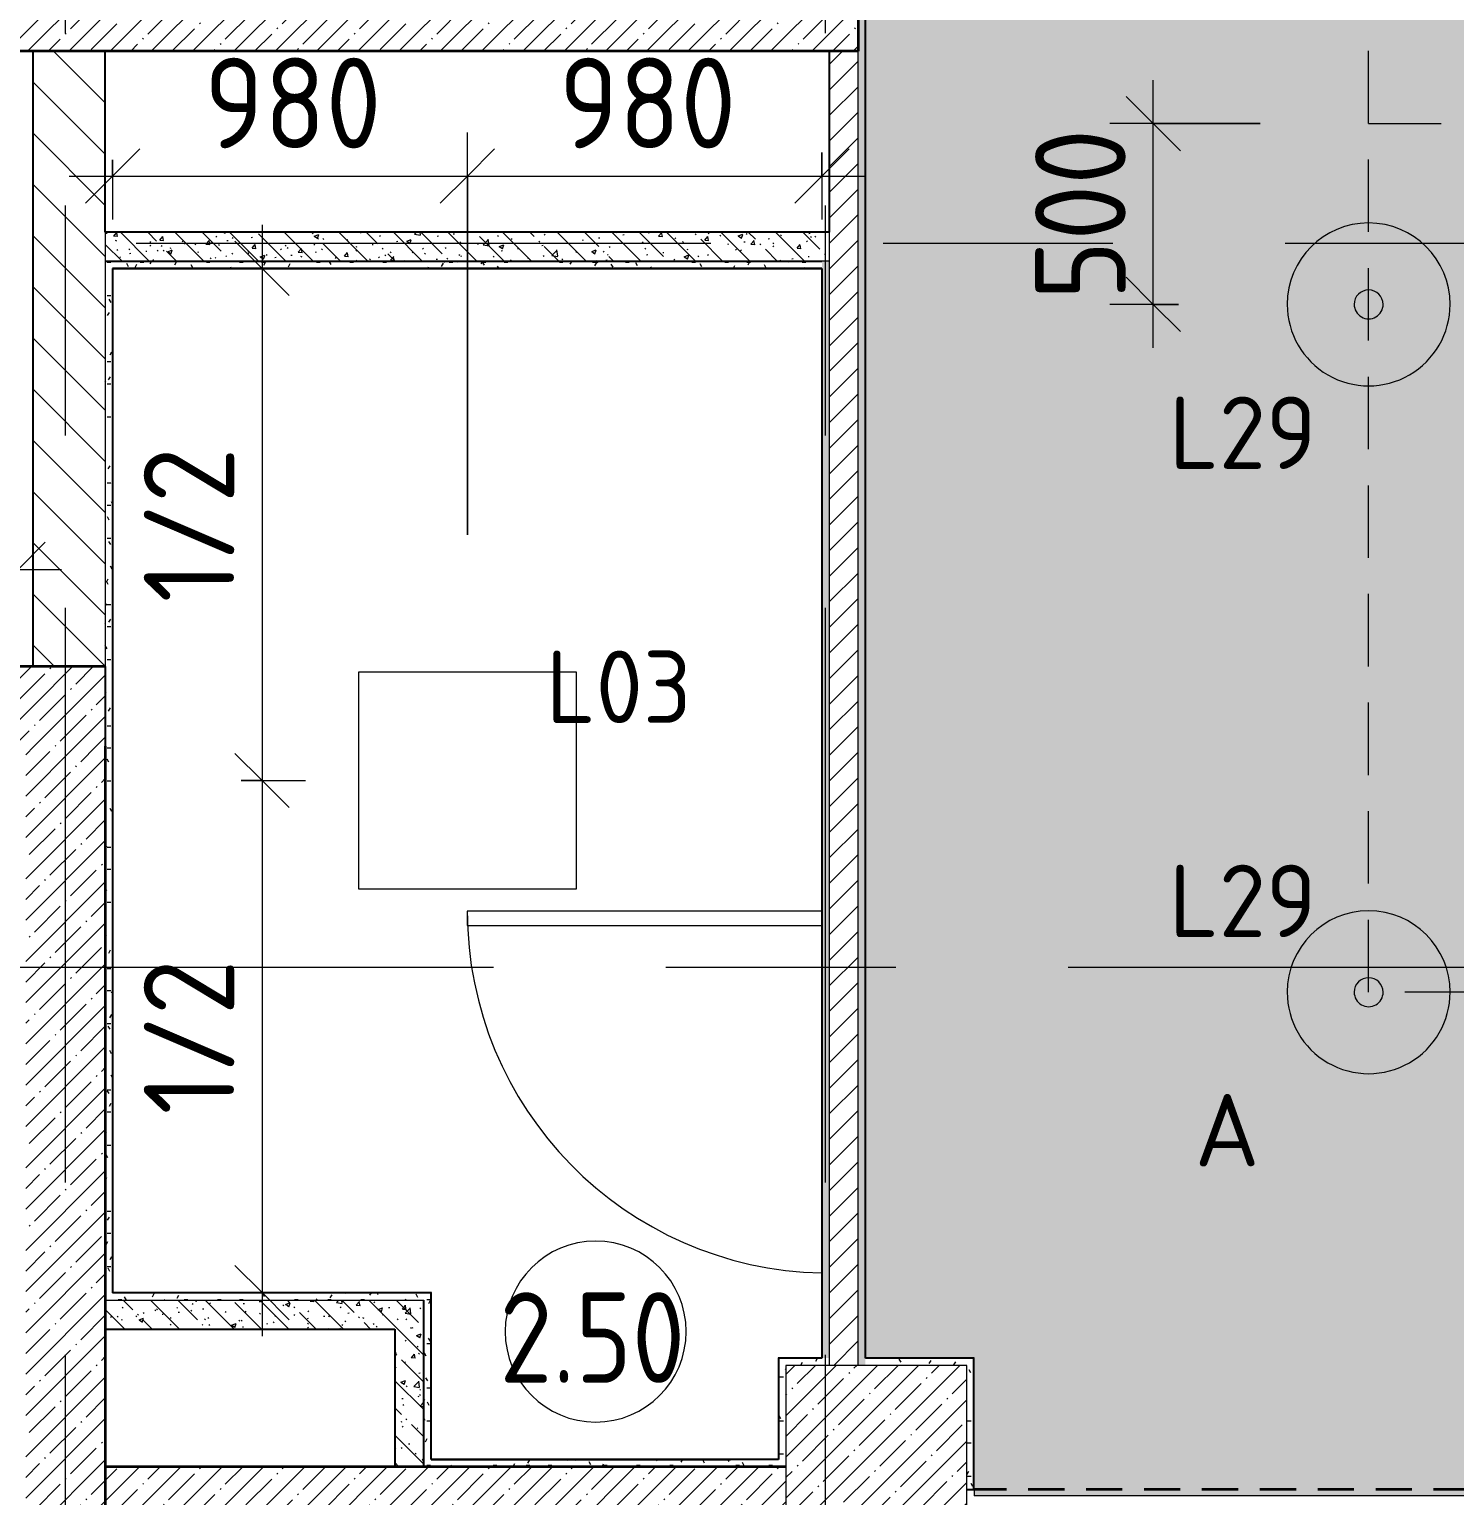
# Model space of a CAD drawing. Header units: millimetres. Extents: x 81094 to 272713, y -8553 to 29000.
# Drawn here: x 98510 to 102448, y 13540 to 17591 of the extents above; entities that cross this region are included whole.
import ezdxf

# ---------------------------------------------------------------- set-up
doc = ezdxf.new("R2010")
doc.units = ezdxf.units.MM
for name, pattern in [('200_ШТРИХ_ш1п0_6_', [160, 100, -60]), ('ADSK_Штрих_ш2 п1', [300, 200, -100]), ('Осевая', [3175, 635, -476.25, 1587.5, -476.25])]:
    doc.linetypes.add(name, pattern=pattern)
for name, color, linetype, lineweight in [('A-ANNO-DIMS', 7, 'Continuous', 9), ('A-ANNO-DIMS-100', 7, 'Continuous', 9), ('A-AREA-1', 7, '200_ШТРИХ_ш1п0_6_', 35), ('A-AREA-IDEN', 7, 'Continuous', 9), ('A-DETL-1', 7, 'ADSK_Штрих_ш2 п1', 9), ('A-DOOR', 7, 'Continuous', 9), ('A-DOOR-1', 7, 'Continuous', 13), ('A-WALL', 7, 'Continuous', 9), ('E-LITE-EQPM-IDEN', 7, 'Continuous', 9), ('I-WALL', 7, 'Continuous', 9), ('S-COLS', 7, 'Continuous', 9), ('Оси-2', 7, 'Осевая', 9)]:
    doc.layers.add(name, color=color, linetype=linetype, lineweight=lineweight)
for name, color, linetype, lineweight, true_color in [('A-ANNO-NOTE', 1, 'Continuous', 9, 0xff0000), ('A-CLNG-1', 7, 'Continuous', 9, 0xc0c0c0), ('A-WALL-1', 7, 'Continuous', 35, 0x3c3c3c), ('A-WALL-3', 7, 'Continuous', 25, 0x3c3c3c), ('A-WALL-FNSH-2', 7, 'Continuous', 13, 0x3c3c3c), ('E-LITE-EQPM-1', 1, 'Continuous', 9, 0xff0000), ('G-ANNO-TEXT-1', 1, 'Continuous', 9, 0xff0000)]:
    doc.layers.add(name, color=color, linetype=linetype, lineweight=lineweight, true_color=true_color)
doc.layers.add('A-CLNG-PATT-1', color=7, linetype='Continuous', lineweight=9, transparency=1)
doc.styles.add('GOST Common', font='GOST_Common.ttf', dxfattribs={"height": 200})
doc.styles.add('GOST Common_1', font='GOST_Common.ttf', dxfattribs={"width": 0.9, "height": 250})
doc.styles.add('ISOCPEUR', font='isocpeur.ttf', dxfattribs={"width": 0.9, "height": 250})
doc.styles.add('ISOCPEUR_2', font='isocpeur.ttf', dxfattribs={"height": 200})
doc.dimstyles.new('ISO-2_5_0_9К_БОЛЬШОЙ', dxfattribs={"dimscale": 304.8, "dimtxt": 248.995294, "dimasz": 0.492126, "dimexe": 0.393701, "dimexo": 0.984252, "dimgap": 0, "dimtad": 1, "dimdec": 0, "dimrnd": 10, "dimzin": 0, "dimdsep": 46, "dimtxsty": 'ISOCPEUR', "dimblk1": 'OBLIQUE', "dimblk2": 'OBLIQUE', "dimsah": 1, "dimcen": 0.09, "dimdle": 0.393701, "dimazin": 0, "dimtfac": 1, "dimtdec": 4, "dimtix": 1, "dimtmove": 0, "dimatfit": 3, "dimfxl": 1, "dimtvp": 1, "dimtolj": 1, "dimtzin": 0, "dimarcsym": 2})
pattern_1 = [(45, (0, 0), (-57.024626, 57.024626), []), (45, (57.025, 0), (-57.024626, 57.024626), [100.806, -20.161, 3.353, -16.808])]
pattern_2 = [(135, (0, 0), (-75.43415, -75.43415), [106.68, -17.78, 3.556, -17.78]), (135, (0, 75.39), (-75.43415, -75.43415), []), (50, (0, 0), (127.52922, -11.15758), [13.335, -146.685]), (355, (0, 0), (-24.66966, 133.74002), [10.668, -117.348]), (100.451, (10.63, -0.93), (102.85973, 122.58178), [11.333, -124.663]), (46.184, (0, 35.56), (189.75516, -29.43036), [20.002, -220.027]), (96.636, (15.81, 33.1), (166.1822, 173.1996), [17, -186.995]), (351.184, (0, 35.56), (166.18393, 173.19757), [16.002, -176.022]), (21, (17.78, 26.67), (106.13027, -71.58603), [13.335, -146.685]), (326, (17.78, 26.67), (43.26188, 128.93175), [10.668, -117.348]), (71.451, (26.62, 20.7), (149.39198, 57.34505), [11.333, -124.663]), (37.5, (0, 0), (2.162228, 59.188357), [3.353, -112.573, 3.353, -115.773, -117.792]), (37.5, (0, 0), (2.162228, 59.188357), [-235.052, 3.353, -114.44]), (7.5, (0, 0), (46.773857, 70.126152), [3.353, -64.567, 3.353, -109.906, -44.894]), (7.5, (0, 0), (46.773857, 70.126152), [-181.178, 3.353, -41.542]), (327.5, (-39.65, 0), (94.913671, -4.010093), [3.353, -41.097, 3.353, -135.331, -184.023]), (327.5, (-39.65, 0), (94.913671, -4.010093), [-183.134, 3.353, -180.67]), (317.5, (-57.43, 0), (103.69057, 17.79882), [3.353, -54.432, 3.353, -88.748, -130.683]), (317.5, (-57.43, 0), (103.69057, 17.79882), [-149.885, 3.353, -127.33])]
pattern_3 = [(0, (0, 0), (121.92, 30.48), [10.058, -81.382, 10.058, -81.382, -487.68]), (0, (0, 0), (121.92, 30.48), [-182.88, 10.058, -172.822, 10.058, -81.382, -213.36]), (0, (0, 0), (121.92, 30.48), [-457.2, 10.058, -50.902, 10.058, -142.342]), (120, (45.72, 15.24), (-87.356454, 90.345817), [10.058, -81.382, 10.058, -81.382, -487.68]), (120, (45.72, 15.24), (-87.356454, 90.345817), [-182.88, 10.058, -172.822, 10.058, -81.382, -213.36]), (120, (45.72, 15.24), (-87.356454, 90.345817), [-457.2, 10.058, -50.902, 10.058, -142.342]), (240, (60.96, 76.2), (-34.563546, -120.825817), [10.058, -81.382, 10.058, -81.382, -487.68]), (240, (60.96, 76.2), (-34.563546, -120.825817), [-182.88, 10.058, -172.822, 10.058, -81.382, -213.36]), (240, (60.96, 76.2), (-34.563546, -120.825817), [-457.2, 10.058, -50.902, 10.058, -142.342])]

# ---------------------------------------------------------------- blocks, each defined once
blk = doc.blocks.new('110_Дверь_СКБ_1Ст_Внутренняя1 - Д-3б_п_ 1100x2100h_много всего 2-32816779-План расстановки осветительного оборудования 2 этажа в осях 23-33')
at = {"layer": 'A-DOOR'}
blk.add_arc((512.5, 40), 1000, 90, 178.8508, dxfattribs=at)
at = {"layer": 'A-DOOR-1'}
for p, q in [((512.5, 1040), (472.5, 1040)), ((472.5, 1040), (472.5, 60)), ((512.5, 60), (512.5, 1040))]:
    blk.add_line(p, q, dxfattribs=at)
blk = doc.blocks.new('BSC_Колонна _Прямоугольная - 500х500-17857564-План расстановки осветительного оборудования 2 этажа в осях 23-33')
at = {"layer": 'S-COLS'}
h = blk.add_hatch(dxfattribs=at)
h.set_pattern_fill('FP_16', color=256, style=0, pattern_type=2)
h.set_pattern_definition([(45, (-100850, -13650), (-57.024626, 57.024626), []), (45, (-100792.975, -13650), (-57.024626, 57.024626), [100.806, -20.161, 3.353, -16.808])])
h.paths.add_polyline_path([(-250, -250), (250, -250), (250, 250), (-250, 250), (-250, -212.3)])
for p, q in [((250, 250), (-250, 250)), ((-250, 250), (-250, -250)), ((250, -250), (250, 250)), ((-250, -250), (250, -250))]:
    blk.add_line(p, q, dxfattribs=at)
blk = doc.blocks.new('Освещение амфитеатр - 450мм-V41-План расстановки осветительного оборудования 2 этажа в осях 23-33')
at = {"layer": 'E-LITE-EQPM-1'}
for radius, start, end in [(225, 360, 180), (225, 180, 360), (40, 360, 180), (40, 180, 360)]:
    blk.add_arc((0, 0), radius, start, end, dxfattribs=at)
blk = doc.blocks.new('DIMBLOCK62-План расстановки осветительного оборудования 2 этажа в осях 23-33')
at = {"layer": 'A-ANNO-DIMS-100'}
for p, q in [((96650, 15230.4), (96650, 16218.6)), ((98479, 15946.1), (98479, 16218.6)), ((96650, 16098.6), (98599, 16098.6)), ((96650, 16098.6), (96650, 15230.4)), ((98479, 16098.6), (98479, 15946.1))]:
    blk.add_line(p, q, dxfattribs=at)
at = {"layer": 'A-ANNO-DIMS-100', "lineweight": 20}
for p, q in [((96650, 16098.6), (96725, 16173.6)), ((98479, 16098.6), (98554, 16173.6)), ((96650, 16098.6), (96575, 16023.6)), ((98479, 16098.6), (98404, 16023.6))]:
    blk.add_line(p, q, dxfattribs=at)
at = {"layer": 'A-ANNO-DIMS-100', "color": 0, "insert": (97349, 16425.2), "char_height": 250, "width": 517.144, "attachment_point": 1, "line_spacing_factor": 1.149209, "style": 'ISOCPEUR'}
blk.add_mtext('1/2', dxfattribs=at)
blk = doc.blocks.new('_Oblique')
at = {"color": 0, "linetype": 'ByBlock', "lineweight": -2}
blk.add_line((-0.5, -0.5), (0.5, 0.5), dxfattribs=at)
blk = doc.blocks.new('Марка_Помещения - Номер-25198446-План расстановки осветительного оборудования 2 этажа в осях 23-33')
at = {"layer": 'A-AREA-IDEN'}
for start, end in [(360, 180), (180, 360)]:
    blk.add_arc((0, 0), 2.5, start, end, dxfattribs=at)
blk = doc.blocks.new('DIMBLOCK137-План расстановки осветительного оборудования 2 этажа в осях 23-33')
at = {"layer": 'A-ANNO-DIMS-100'}
for p, q in [((99720.5, 16193.8), (99720.5, 17305.3)), ((98740, 17230), (98740, 17065.3)), ((98740, 17185.3), (98740, 17230)), ((98620, 17185.3), (99720.5, 17185.3)), ((99720.5, 17185.3), (99720.5, 16193.8))]:
    blk.add_line(p, q, dxfattribs=at)
at = {"layer": 'A-ANNO-DIMS-100', "lineweight": 20}
for p, q in [((98740, 17185.3), (98815, 17260.3)), ((99720.5, 17185.3), (99795.5, 17260.3)), ((98740, 17185.3), (98665, 17110.3)), ((99720.5, 17185.3), (99645.5, 17110.3))]:
    blk.add_line(p, q, dxfattribs=at)
at = {"layer": 'A-ANNO-DIMS-100', "color": 0, "insert": (98993.2, 17511.9), "char_height": 250, "width": 568.858, "attachment_point": 1, "line_spacing_factor": 1.149209, "style": 'ISOCPEUR'}
blk.add_mtext('980', dxfattribs=at)
blk = doc.blocks.new('DIMBLOCK138-План расстановки осветительного оборудования 2 этажа в осях 23-33')
at = {"layer": 'A-ANNO-DIMS-100'}
for p, q in [((99720.5, 16193.8), (99720.5, 17305.3)), ((100700, 17250), (100700, 17065.3)), ((100700, 17185.3), (100700, 17250)), ((99720.5, 17185.3), (100820, 17185.3)), ((99720.5, 17185.3), (99720.5, 16193.8))]:
    blk.add_line(p, q, dxfattribs=at)
at = {"layer": 'A-ANNO-DIMS-100', "lineweight": 20}
for p, q in [((99720.5, 17185.3), (99795.5, 17260.3)), ((100700, 17185.3), (100775, 17260.3)), ((99720.5, 17185.3), (99645.5, 17110.3)), ((100700, 17185.3), (100625, 17110.3))]:
    blk.add_line(p, q, dxfattribs=at)
at = {"layer": 'A-ANNO-DIMS-100', "color": 0, "insert": (99973.2, 17511.9), "char_height": 250, "width": 568.858, "attachment_point": 1, "line_spacing_factor": 1.149209, "style": 'ISOCPEUR'}
blk.add_mtext('980', dxfattribs=at)
blk = doc.blocks.new('DIMBLOCK139-План расстановки осветительного оборудования 2 этажа в осях 23-33')
at = {"layer": 'A-ANNO-DIMS-100'}
for p, q in [((99152.9, 17050), (99152.9, 15515.5)), ((98958.9, 16930), (99272.9, 16930)), ((99152.9, 16930), (98958.9, 16930)), ((99095.1, 15515.5), (99272.9, 15515.5)), ((99152.9, 15515.5), (99095.1, 15515.5))]:
    blk.add_line(p, q, dxfattribs=at)
at = {"layer": 'A-ANNO-DIMS-100', "lineweight": 20}
for p, q in [((99152.9, 16930), (99077.9, 17005)), ((99152.9, 16930), (99227.9, 16855)), ((99152.9, 15515.5), (99077.9, 15590.5)), ((99152.9, 15515.5), (99227.9, 15440.5))]:
    blk.add_line(p, q, dxfattribs=at)
at = {"layer": 'A-ANNO-DIMS-100', "color": 0, "insert": (98826.3, 16007.3), "char_height": 250, "width": 517.144, "attachment_point": 1, "rotation": 90, "line_spacing_factor": 1.149209, "style": 'ISOCPEUR'}
blk.add_mtext('1/2', dxfattribs=at)
blk = doc.blocks.new('DIMBLOCK140-План расстановки осветительного оборудования 2 этажа в осях 23-33')
at = {"layer": 'A-ANNO-DIMS-100', "lineweight": 20}
for p, q in [((99152.9, 15515.5), (99077.9, 15590.5)), ((99152.9, 15515.5), (99227.9, 15440.5)), ((99152.9, 14101), (99077.9, 14176)), ((99152.9, 14101), (99227.9, 14026))]:
    blk.add_line(p, q, dxfattribs=at)
at = {"layer": 'A-ANNO-DIMS-100'}
for p, q in [((99095.1, 15515.5), (99272.9, 15515.5)), ((99152.9, 15515.5), (99095.1, 15515.5)), ((99152.9, 15515.5), (99152.9, 13981)), ((99329.5, 14101), (99032.9, 14101)), ((99152.9, 14101), (99329.5, 14101))]:
    blk.add_line(p, q, dxfattribs=at)
at = {"layer": 'A-ANNO-DIMS-100', "color": 0, "insert": (98826.3, 14592.8), "char_height": 250, "width": 517.144, "attachment_point": 1, "rotation": 90, "line_spacing_factor": 1.149209, "style": 'ISOCPEUR'}
blk.add_mtext('1/2', dxfattribs=at)
blk = doc.blocks.new('DIMBLOCK174-План расстановки осветительного оборудования 2 этажа в осях 23-33')
at = {"layer": 'A-ANNO-DIMS-100'}
for p, q in [((101615.6, 16710.7), (101615.6, 17450)), ((101910.6, 17330), (101495.6, 17330)), ((101615.6, 17330), (101910.6, 17330)), ((101685.6, 16830.7), (101495.6, 16830.7)), ((101615.6, 16830.7), (101685.6, 16830.7))]:
    blk.add_line(p, q, dxfattribs=at)
at = {"layer": 'A-ANNO-DIMS-100', "lineweight": 20}
for p, q in [((101615.6, 17330), (101540.6, 17405)), ((101615.6, 17330), (101690.6, 17255)), ((101615.6, 16830.7), (101540.6, 16905.7)), ((101615.6, 16830.7), (101690.6, 16755.7))]:
    blk.add_line(p, q, dxfattribs=at)
at = {"layer": 'A-ANNO-DIMS-100', "color": 0, "insert": (101289, 16843.3), "char_height": 250, "width": 568.858, "attachment_point": 1, "rotation": 90, "line_spacing_factor": 1.149209, "style": 'ISOCPEUR'}
blk.add_mtext('500', dxfattribs=at)

msp = doc.modelspace()

# ---------------------------------------------------------------- hatches: boundary and pattern name
at = {"layer": 'A-CLNG-PATT-1'}
h = msp.add_hatch(color=256, dxfattribs=at)
h.paths.add_polyline_path([(105510, 13540), (105550, 13540), (105549, 13557), (105530, 13557), (105530, 13980), (105550, 13980), (105549, 14000), (105530, 14000), (105530, 14011), (105550, 14011), (105550, 21129), (101171, 21129), (101171, 20749), (100820, 20749), (100820, 13920), (101121, 13920), (101121, 13540), (105500, 13540)])
h.paths.add_polyline_path([(109833, 13631), (109839, 13631), (109839, 14011), (110550, 14011), (110550, 20308), (110330, 20308), (110329, 21129), (108491, 21129), (108490, 20749), (108130, 20749), (108130, 21129), (106070, 21129), (106070, 20749), (106060, 20749), (106060, 14011), (109551, 14011), (109551, 13631), (109557.1, 13631)])
h.paths.add_polyline_path([(109540, 14040), (109528.3, 14040), (109528.3, 16201.9), (109553.7, 16201.9), (109553.7, 14040), (109545, 14040)])
h.paths.add_polyline_path([(109553.7, 16240), (109528.3, 16240), (109528.3, 18401.9), (109553.7, 18401.9), (109553.7, 16567.7)])
h.paths.add_polyline_path([(109553.7, 18440), (109528.3, 18440), (109528.3, 20601.9), (109553.7, 20601.9), (109553.7, 20329)])
at = {"layer": 'I-WALL'}
h = msp.add_hatch(dxfattribs=at)
h.set_pattern_fill('FP_19', color=256, style=0, pattern_type=2)
h.set_pattern_definition(pattern_3)
h.paths.add_polyline_path([(100800, 13900), (100820, 13900), (100820, 20755), (100800, 20755), (100800, 14481)])
h = msp.add_hatch(dxfattribs=at)
h.set_pattern_fill('FP_2', color=256, style=0, pattern_type=2)
h.set_pattern_definition(pattern_1)
h.paths.add_polyline_path([(100720, 17530), (100800, 17530), (100800, 17750), (94580, 17750), (94580, 17530), (100091.7, 17530)])
h = msp.add_hatch(dxfattribs=at)
h.set_pattern_fill('FP_3', color=256, style=0, pattern_type=2)
h.set_pattern_definition([(135, (0, 0), (-70.71068, -70.71068), [])])
h.paths.add_polyline_path([(98720, 15830), (98720, 17530), (98520, 17530), (98520, 15830)])
h = msp.add_hatch(dxfattribs=at)
h.set_pattern_fill('FP_4', color=256, style=0, pattern_type=2)
h.set_pattern_definition([(45, (0, 0), (-35.35534, 35.35534), [])])
h.paths.add_polyline_path([(100720, 13900), (100800, 13900), (100800, 17530), (100720, 17530), (100720, 13920)])
h = msp.add_hatch(dxfattribs=at)
h.set_pattern_fill('FP_8', color=256, style=0, pattern_type=2)
h.set_pattern_definition(pattern_2)
h.paths.add_polyline_path([(100700, 16950), (100720, 16950), (100720, 17030), (98720, 17030), (98720, 16950), (100091.7, 16950)])
h = msp.add_hatch(dxfattribs=at)
h.set_pattern_fill('FP_19', color=256, style=0, pattern_type=2)
h.set_pattern_definition(pattern_3)
h.paths.add_polyline_path([(100699, 16930), (100700, 16930), (100700, 16950), (98720, 16950), (98720, 16930), (100091.7, 16930)])
h = msp.add_hatch(dxfattribs=at)
h.set_pattern_fill('FP_19', color=256, style=0, pattern_type=2)
h.set_pattern_definition(pattern_3)
h.paths.add_polyline_path([(100700, 13920), (100720, 13920), (100720, 16950), (100700, 16950), (100700, 14481)])
h = msp.add_hatch(dxfattribs=at)
h.set_pattern_fill('FP_19', color=256, style=0, pattern_type=2)
h.set_pattern_definition(pattern_3)
h.paths.add_polyline_path([(98740, 14080), (98740, 16930), (98720, 16930), (98720, 14080)])
h = msp.add_hatch(dxfattribs=at)
h.set_pattern_fill('FP_2', color=256, style=0, pattern_type=2)
h.set_pattern_definition(pattern_1)
h.paths.add_polyline_path([(98500, 15610), (98720, 15610), (98720, 15830), (94800, 15830), (94800, 15610), (97505.8, 15610)])
h = msp.add_hatch(dxfattribs=at)
h.set_pattern_fill('FP_2', color=256, style=0, pattern_type=2)
h.set_pattern_definition(pattern_1)
h.paths.add_polyline_path([(98720, 13400), (98720, 15610), (98500, 15610), (98500, 13400)])
h = msp.add_hatch(dxfattribs=at)
h.set_pattern_fill('FP_19', color=256, style=0, pattern_type=2)
h.set_pattern_definition(pattern_3)
h.paths.add_polyline_path([(99600, 14080), (99620, 14080), (99620, 14100), (98740, 14100), (98740, 14080), (98798.7, 14080)])
h = msp.add_hatch(dxfattribs=at)
h.set_pattern_fill('FP_8', color=256, style=0, pattern_type=2)
h.set_pattern_definition(pattern_2)
h.paths.add_polyline_path([(99520, 14000), (99600, 14000), (99600, 14080), (98720, 14080), (98720, 14000), (98798.7, 14000)])
h = msp.add_hatch(dxfattribs=at)
h.set_pattern_fill('FP_19', color=256, style=0, pattern_type=2)
h.set_pattern_definition(pattern_3)
h.paths.add_polyline_path([(99620, 13620), (99620, 14080), (99600, 14080), (99600, 13620)])
h = msp.add_hatch(dxfattribs=at)
h.set_pattern_fill('FP_8', color=256, style=0, pattern_type=2)
h.set_pattern_definition(pattern_2)
h.paths.add_polyline_path([(99600, 13620), (99600, 14000), (99520, 14000), (99520, 13620)])
h = msp.add_hatch(dxfattribs=at)
h.set_pattern_fill('FP_19', color=256, style=0, pattern_type=2)
h.set_pattern_definition(pattern_3)
h.paths.add_polyline_path([(100580, 13620), (100600, 13620), (100600, 13920), (100580, 13920), (100580, 13640)])
h = msp.add_hatch(dxfattribs=at)
h.set_pattern_fill('FP_19', color=256, style=0, pattern_type=2)
h.set_pattern_definition(pattern_3)
h.paths.add_polyline_path([(100600, 13900), (100720, 13900), (100720, 13920), (100600, 13920)])
h = msp.add_hatch(dxfattribs=at)
h.set_pattern_fill('FP_19', color=256, style=0, pattern_type=2)
h.set_pattern_definition(pattern_3)
h.paths.add_polyline_path([(101100, 13900), (101120, 13900), (101120, 13920), (100820, 13920), (100820, 13900)])
h = msp.add_hatch(dxfattribs=at)
h.set_pattern_fill('FP_19', color=256, style=0, pattern_type=2)
h.set_pattern_definition(pattern_3)
h.paths.add_polyline_path([(101120, 13557), (101120, 13900), (101100, 13900), (101100, 13557)])
h = msp.add_hatch(dxfattribs=at)
h.set_pattern_fill('FP_2', color=256, style=0, pattern_type=2)
h.set_pattern_definition(pattern_1)
h.paths.add_polyline_path([(100091.7, 13400), (100600, 13400), (100600, 13620), (98720, 13620), (98720, 13400), (98798.7, 13400)])
h = msp.add_hatch(dxfattribs=at)
h.set_pattern_fill('FP_19', color=256, style=0, pattern_type=2)
h.set_pattern_definition(pattern_3)
h.paths.add_polyline_path([(100447.5, 13620), (100580, 13620), (100580, 13640), (99620, 13640), (99620, 13620), (100091.7, 13620)])

# ---------------------------------------------------------------- linework, layer by layer
at = {"layer": 'A-ANNO-NOTE'}
for p, q in [((99420.5, 15215.5), (99420.5, 15815.5)), ((99420.5, 15815.5), (100020.5, 15815.5)), ((100020.5, 15815.5), (100020.5, 15215.5)), ((100020.5, 15215.5), (99420.5, 15215.5))]:
    msp.add_line(p, q, dxfattribs=at)
at = {"layer": 'A-AREA-1'}
msp.add_line((105530, 13557), (101121, 13557), dxfattribs=at)
at = {"layer": 'A-CLNG-1'}
for p, q in [((101121, 13557), (101121, 13540)), ((101150, 13540), (101121, 13540)), ((105550, 13540), (101150, 13540))]:
    msp.add_line(p, q, dxfattribs=at)
at = {"layer": 'A-DETL-1'}
for p, q in [((102210.6, 14930.7), (102210.6, 19730.7)), ((102210.6, 17330), (107010.6, 17330)), ((107010.6, 14930.7), (102210.6, 14930.7))]:
    msp.add_line(p, q, dxfattribs=at)
at = {"layer": 'A-WALL'}
for p, q in [((100800, 13900), (100800, 17530)), ((98720, 17030), (98720, 15830)), ((100720, 17030), (100720, 13900)), ((100720, 16950), (100700, 16950)), ((98720, 14080), (99600, 14080))]:
    msp.add_line(p, q, dxfattribs=at)
at = {"layer": 'A-WALL-1'}
for p, q in [((100800, 20755), (100800, 17530)), ((100800, 17530), (97720, 17530)), ((98720, 15830), (97720, 15830)), ((98720, 15610), (98720, 13400)), ((100600, 13620), (98720, 13620))]:
    msp.add_line(p, q, dxfattribs=at)
at = {"layer": 'A-WALL-3'}
for p, q in [((100820, 13920), (100820, 20775)), ((98520, 17530), (98520, 15830)), ((98720, 17030), (98720, 17530)), ((100720, 17530), (100720, 17030)), ((100720, 17030), (98720, 17030)), ((98720, 16950), (100700, 16950)), ((100700, 16930), (98740, 16930)), ((98740, 16930), (98740, 14100)), ((100700, 16930), (100700, 13920)), ((98720, 15830), (98720, 15610)), ((99620, 14100), (98740, 14100)), ((99620, 13640), (99620, 14100)), ((99600, 13620), (99600, 14080)), ((98720, 14000), (99520, 14000)), ((99520, 14000), (99520, 13620)), ((100580, 13920), (100580, 13640)), ((100700, 13920), (100580, 13920)), ((101120, 13920), (100820, 13920)), ((101120, 13557), (101120, 13920)), ((99620, 13640), (100447.5, 13640)), ((101100, 13557), (101120, 13557))]:
    msp.add_line(p, q, dxfattribs=at)
at = {"layer": 'A-WALL-FNSH-2'}
for p, q in [((100821, 13921), (100821, 20754)), ((98741, 16929), (100699, 16929)), ((98741, 14100), (98741, 16929)), ((100699, 16929), (100699, 13921)), ((99621, 14101), (98740, 14101)), ((99621, 13641), (99621, 14101)), ((100579, 13921), (100579, 13641)), ((100699, 13921), (100579, 13921)), ((101121, 13921), (100821, 13921)), ((101121, 13557), (101121, 13921)), ((100579, 13641), (99621, 13641)), ((100447.5, 13640), (100580, 13640)), ((101120, 13557), (101121, 13557))]:
    msp.add_line(p, q, dxfattribs=at)
at = {"layer": 'Оси-2'}
for p, q in [((100710, 593.7), (100710, 19528.3)), ((98610, 593.7), (98610, 19415.1)), ((84993.9, 17000), (122738, 17000)), ((84393.9, 15000), (122138, 15000))]:
    msp.add_line(p, q, dxfattribs=at)

# ---------------------------------------------------------------- block references
at = {"layer": 'A-AREA-IDEN', "xscale": 99.99999999999993, "yscale": 99.99999999999993, "zscale": 99.99999999999993}
msp.add_blockref('Марка_Помещения - Номер-25198446-План расстановки осветительного оборудования 2 этажа в осях 23-33', (100074.8, 13993.3), dxfattribs=at)
at = {"layer": 'A-DOOR', "rotation": 90}
msp.add_blockref('110_Дверь_СКБ_1Ст_Внутренняя1 - Д-3б_п_ 1100x2100h_много всего 2-32816779-План расстановки осветительного оборудования 2 этажа в осях 23-33', (100760, 14642.5), dxfattribs=at)
at = {"layer": 'E-LITE-EQPM-1', "rotation": 180}
for p in [(102210.6, 16830.7), (102210.6, 14930.7)]:
    msp.add_blockref('Освещение амфитеатр - 450мм-V41-План расстановки осветительного оборудования 2 этажа в осях 23-33', p, dxfattribs=at)
at = {"layer": 'S-COLS'}
msp.add_blockref('BSC_Колонна _Прямоугольная - 500х500-17857564-План расстановки осветительного оборудования 2 этажа в осях 23-33', (100850, 13650), dxfattribs=at)

# ---------------------------------------------------------------- texts
at = {"layer": 'A-AREA-IDEN', "insert": (99809, 14101.8), "char_height": 250, "width": 663.797, "attachment_point": 1, "style": 'GOST Common_1'}
msp.add_mtext('2.50', dxfattribs=at)
at = {"layer": 'E-LITE-EQPM-IDEN', "char_height": 200, "attachment_point": 1, "style": 'GOST Common'}
for s, insert, width in [('L29', (101659.2, 16576.1), 529.114), ('L03', (99937.4, 15874.3), 521.097), ('L29', (101659.2, 15282.9), 529.114)]:
    msp.add_mtext(s, dxfattribs=dict(at, insert=insert, width=width))
at = {"layer": 'G-ANNO-TEXT-1', "insert": (101729.6, 14649.7), "char_height": 200, "width": 224.472, "attachment_point": 1, "style": 'ISOCPEUR_2'}
msp.add_mtext('\\fISOCPEUR|b0|i0|c204|p34|;А', dxfattribs=at)

# ---------------------------------------------------------------- dimensions: what is measured, and where the dimension line sits
at = {"layer": 'A-ANNO-DIMS'}
for base, p1, p2, override, picture, middle in [((99720.5, 17185.2958696), (98740, 16930), (99720.5, 15893.798365), {"dimpost": '<>', "dimfxl": 1426.567236}, 'DIMBLOCK137-План расстановки осветительного оборудования 2 этажа в осях 23-33', (99230.25, 17310.2958696)), ((100700, 17185.2958696), (99720.5, 15893.798365), (100700, 16950), {"dimpost": '<>', "dimfxl": 1440.479831}, 'DIMBLOCK138-План расстановки осветительного оборудования 2 этажа в осях 23-33', (100210.25, 17310.2958696))]:
    dim = msp.add_linear_dim(base=base, p1=p1, p2=p2, dimstyle='ISO-2_5_0_9К_БОЛЬШОЙ', override=override, dxfattribs=at)
    dim.commit()
    dim.dimension.update_dxf_attribs({"geometry": picture, "text_midpoint": middle})
dim = msp.add_linear_dim(base=(101615.6, 17330), p1=(101985.6, 16830.7), p2=(102210.6, 17330), angle=90, dimstyle='ISO-2_5_0_9К_БОЛЬШОЙ', override={"dimpost": '<>', "dimfxl": 547.659007}, dxfattribs=at)
dim.commit()
dim.dimension.update_dxf_attribs({"geometry": 'DIMBLOCK174-План расстановки осветительного оборудования 2 этажа в осях 23-33', "text_midpoint": (101490.6, 17080.3)})
for base, p1, p2, override, picture, middle in [((99152.9, 15515.5), (99258.9, 16930), (99395.1, 15515.5), {"dimpost": '<>', "dimfxl": 1421.039995}, 'DIMBLOCK139-План расстановки осветительного оборудования 2 этажа в осях 23-33', (99027.9, 16222.8)), ((99152.9, 14101), (99395.1, 15515.5), (99029.5, 14101), {"dimpost": '<>', "dimfxl": 1460.992777}, 'DIMBLOCK140-План расстановки осветительного оборудования 2 этажа в осях 23-33', (99027.9, 14808.3))]:
    dim = msp.add_linear_dim(base=base, p1=p1, p2=p2, angle=90, text='1/2', dimstyle='ISO-2_5_0_9К_БОЛЬШОЙ', override=override, dxfattribs=at)
    dim.commit()
    dim.dimension.update_dxf_attribs({"geometry": picture, "text_midpoint": middle})
dim = msp.add_linear_dim(base=(98479, 16098.6), p1=(96650, 14930.4), p2=(98479, 15646.1), text='1/2', dimstyle='ISO-2_5_0_9К_БОЛЬШОЙ', override={"dimpost": '<>', "dimfxl": 1964.051698}, dxfattribs=at)
dim.commit()
dim.dimension.update_dxf_attribs({"geometry": 'DIMBLOCK62-План расстановки осветительного оборудования 2 этажа в осях 23-33', "text_midpoint": (97564.5, 16223.6)})

doc.saveas('drawing.dxf')
